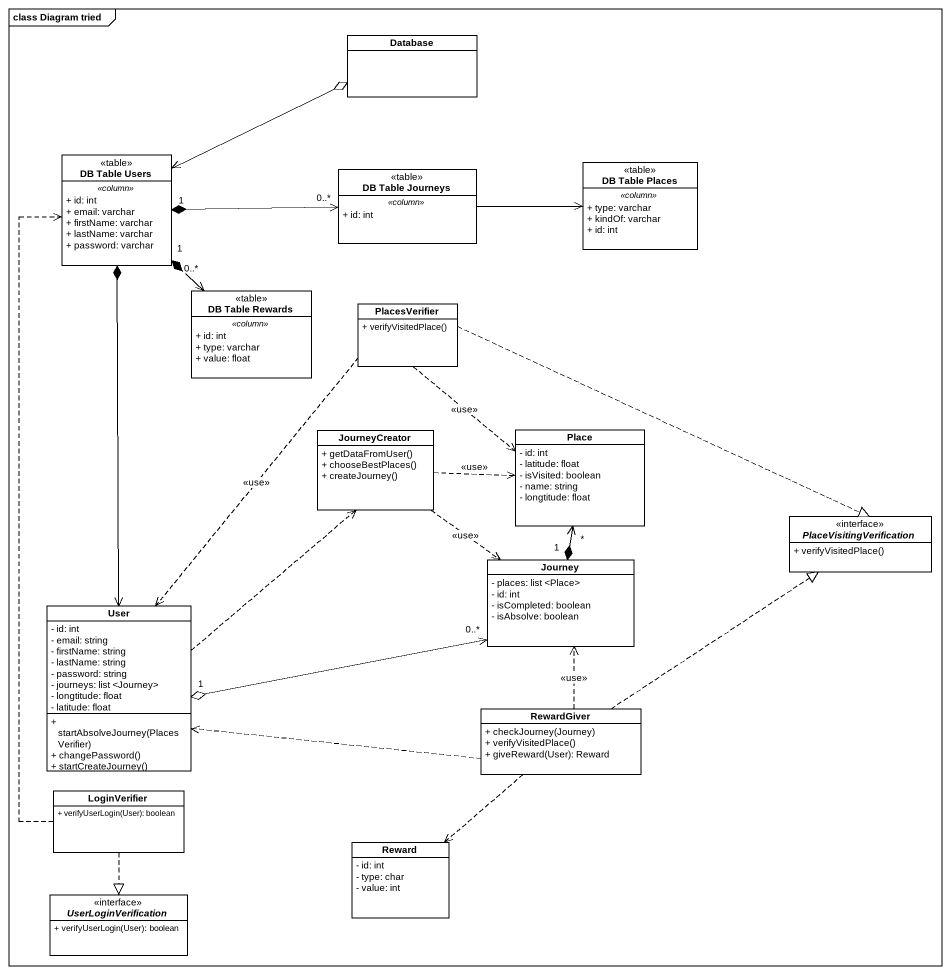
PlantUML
@startuml
mainframe class Diagram tried
hide circle
hide empty members
skinparam classAttributeIconSize 0
class "Database" as Database_
class "DB Table Users" as DB_Table_Users <<table>> {
  .. <<column>> ..
  + id: int
  + email: varchar
  + firstName: varchar
  + lastName: varchar
  + password: varchar
}
class "DB Table Places" as DB_Table_Places <<table>> {
  .. <<column>> ..
  + type: varchar
  + kindOf: varchar
  + id: int
}
class "DB Table Journeys" as DB_Table_Journeys <<table>> {
  .. <<column>> ..
  + id: int
}
class "DB Table Rewards" as DB_Table_Rewards <<table>> {
  .. <<column>> ..
  + id: int
  + type: varchar
  + value: float
}
class PlacesVerifier {
  + verifyVisitedPlace()
}
class JourneyCreator {
  + getDataFromUser()
  + chooseBestPlaces()
  + createJourney()
}
class Place {
  - id: int
  - latitude: float
  - isVisited: boolean
  - name: string
  - longtitude: float
}
interface PlaceVisitingVerification {
  + verifyVisitedPlace()
}
class Journey {
  - places: list <Place>
  - id: int
  - isCompleted: boolean
  - isAbsolve: boolean
}
class User {
  - id: int
  - email: string
  - firstName: string
  - lastName: string
  - password: string
  - journeys: list <Journey>
  - longtitude: float
  - latitude: float
  + startAbsolveJourney(PlacesVerifier)
  + changePassword()
  + startCreateJourney()
}
class RewardGiver {
  + checkJourney(Journey)
  + verifyVisitedPlace()
  + giveReward(User): Reward
}
class LoginVerifier {
  + verifyUserLogin(User): boolean
}
class Reward {
  - id: int
  - type: char
  - value: int
}
interface UserLoginVerification {
  + verifyUserLogin(User): boolean
}
DB_Table_Users <-right-o Database_
DB_Table_Journeys "0..*" <-left-* "1" DB_Table_Users
DB_Table_Journeys -right-> DB_Table_Places
DB_Table_Rewards "0..*" <-up-* "1" DB_Table_Users
PlacesVerifier ..> Place : <<use>>
PlacesVerifier .right.|> PlaceVisitingVerification
JourneyCreator .right.> Place : <<use>>
JourneyCreator ..> Journey : <<use>>
Place "*" <--* "1" Journey
Journey "0..*" <-left-o "1" User
User <-up-* DB_Table_Users
User <.up. PlacesVerifier : <<use>>
User .up.> JourneyCreator
RewardGiver .up.|> PlaceVisitingVerification
RewardGiver .up.> Journey : <<use>>
RewardGiver .left.> User
RewardGiver ..> Reward
LoginVerifier .up.> DB_Table_Users
LoginVerifier ..|> UserLoginVerification
@enduml
